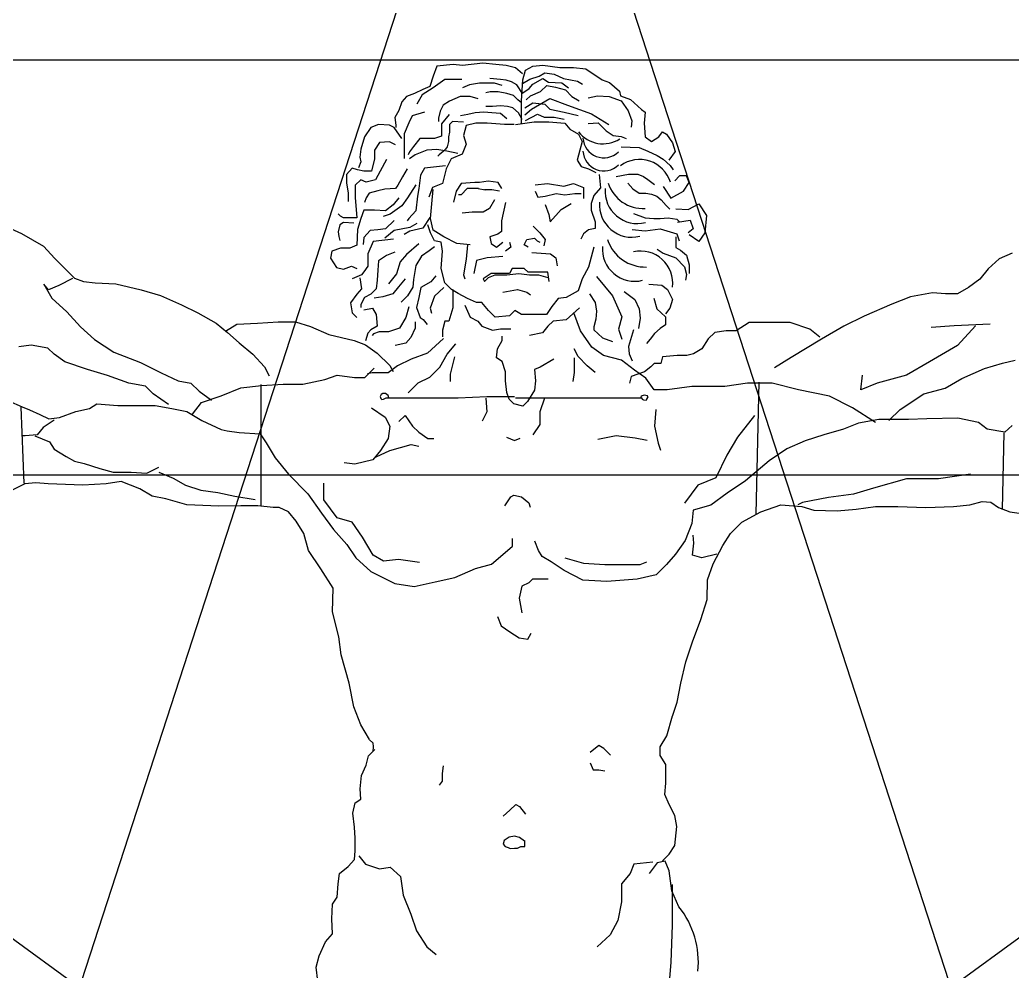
# Model space of a CAD drawing. Header units: millimetres. Extents: x -44462 to 306987, y -116160 to 12874.
# Drawn here: x -21164.7 to -21068.3, y -53518.2 to -53425.8 of the extents above; entities that cross this region are included whole.
import ezdxf
from ezdxf.enums import TextEntityAlignment as Align

# ---------------------------------------------------------------- set-up
doc = ezdxf.new("R2010")
doc.units = ezdxf.units.MM
doc.layers.add('Layer1', color=1, linetype='Continuous')
doc.layers.add('PU_DETAILS', color=7, linetype='Continuous')
doc.styles.add('CENTURY GOTHIC', font='GOTHIC.TTF')

# ---------------------------------------------------------------- blocks, each defined once
blk = doc.blocks.new('cartouche RAF')
blk.add_hatch(color=253).paths.add_polyline_path([(-10, 1298.06), (-194.611, 1298.06), (-194.611, 1323.338), (-10, 1323.338), (-10, 1338.909), (-479, 1338.909), (-479, 1093.909), (-452.669, 1093.909), (-452.669, 1144.746, -0.307981), (-452.669, 1275.918), (-452.669, 1286.665), (-444.402, 1286.665, -0.456747), (-268.18, 1286.665), (-140.783, 1286.665), (-140.783, 1093.909), (-10, 1093.909)])
at = {"color": 254}
for p, q in [((-424.813, 1116.019), (-356.291, 1326.909)), ((-356.291, 1326.909), (-287.768, 1116.019)), ((-245.419, 1246.356), (-467.162, 1246.356)), ((-287.768, 1116.019), (-467.162, 1246.356)), ((-245.419, 1246.356), (-424.813, 1116.019))]:
    blk.add_line(p, q, dxfattribs=at)
blk.add_arc((-259.913, 1286.665), 192.756, 180, 270, dxfattribs=at)
at = {"layer": 'Layer1', "color": 254}
for p, q in [((-259.913, 1286.665), (-452.669, 1286.665)), ((-363.899, 1286.093), (-364.276, 1285.112)), ((-362.311, 1286.244), (-363.899, 1286.093)), ((-361.405, 1286.169), (-362.311, 1286.244)), ((-359.44, 1286.395), (-361.405, 1286.169)), ((-358.155, 1286.244), (-359.44, 1286.395)), ((-357.172, 1286.169), (-358.155, 1286.244)), ((-356.265, 1285.942), (-357.172, 1286.169)), ((-355.585, 1285.338), (-356.265, 1285.942)), ((-355.54, 1284.762), (-355.3, 1285.722)), ((-355.3, 1285.722), (-354.579, 1286.082)), ((-354.579, 1286.082), (-353.618, 1286.202)), ((-353.618, 1286.202), (-351.935, 1285.962)), ((-351.935, 1285.962), (-350.613, 1285.962)), ((-350.613, 1285.962), (-349.411, 1285.842)), ((-349.411, 1285.842), (-347.849, 1284.762)), ((-364.276, 1285.112), (-364.579, 1284.131)), ((-363.143, 1284.81), (-364.276, 1283.98)), ((-361.48, 1284.81), (-363.143, 1284.81)), ((-357.701, 1284.81), (-358.759, 1284.885)), ((-357.172, 1284.734), (-357.701, 1284.81)), ((-356.643, 1284.583), (-357.172, 1284.734)), ((-356.114, 1284.282), (-356.643, 1284.583)), ((-355.661, 1282.721), (-355.54, 1284.762)), ((-355.592, 1284.41), (-354.863, 1284.835)), ((-354.863, 1284.835), (-353.951, 1285.139)), ((-354.559, 1284.35), (-353.587, 1284.896)), ((-353.951, 1285.139), (-353.405, 1285.442)), ((-353.587, 1284.896), (-353.04, 1284.532)), ((-353.405, 1285.442), (-352.493, 1285.321)), ((-353.04, 1284.532), (-351.764, 1284.471)), ((-352.493, 1285.321), (-351.582, 1284.896)), ((-351.582, 1284.896), (-350.245, 1284.653)), ((-350.245, 1284.653), (-349.759, 1284.35)), ((-347.849, 1284.762), (-347.128, 1284.522)), ((-347.128, 1284.522), (-346.166, 1283.681)), ((-365.259, 1283.829), (-366.09, 1283.451)), ((-364.276, 1283.98), (-365.335, 1283.3)), ((-364.579, 1284.131), (-365.259, 1283.829)), ((-360.724, 1284.282), (-361.405, 1283.98)), ((-359.742, 1284.433), (-360.724, 1284.282)), ((-359.213, 1284.433), (-359.742, 1284.433)), ((-358.306, 1284.433), (-359.213, 1284.433)), ((-358.711, 1283.588), (-359.133, 1283.518)), ((-357.938, 1283.588), (-358.711, 1283.588)), ((-357.55, 1284.206), (-358.306, 1284.433)), ((-357.095, 1283.448), (-357.938, 1283.588)), ((-355.585, 1283.451), (-356.114, 1284.282)), ((-355.653, 1283.439), (-354.924, 1283.925)), ((-354.924, 1283.925), (-354.559, 1284.35)), ((-354.802, 1283.196), (-353.83, 1283.621)), ((-353.83, 1283.621), (-353.222, 1284.228)), ((-353.222, 1284.228), (-352.372, 1284.046)), ((-352.372, 1284.046), (-351.4, 1283.803)), ((-351.764, 1284.471), (-351.096, 1283.985)), ((-351.4, 1283.803), (-350.792, 1283.136)), ((-346.166, 1283.681), (-346.046, 1283.201)), ((-367.299, 1282.621), (-367.602, 1281.79)), ((-366.846, 1283.149), (-367.299, 1282.621)), ((-366.09, 1283.451), (-366.846, 1283.149)), ((-365.335, 1283.3), (-365.864, 1282.394)), ((-362.689, 1282.696), (-363.294, 1282.319)), ((-361.631, 1283.149), (-362.689, 1282.696)), ((-360.649, 1283.149), (-361.631, 1283.149)), ((-359.893, 1282.923), (-360.649, 1283.149)), ((-356.463, 1283.237), (-357.095, 1283.448)), ((-356.041, 1282.816), (-356.463, 1283.237)), ((-355.69, 1282.535), (-356.041, 1282.816)), ((-355.661, 1280.56), (-355.661, 1282.721)), ((-355.227, 1282.832), (-354.802, 1283.196)), ((-354.698, 1281.918), (-352.912, 1282.951)), ((-352.912, 1282.951), (-351.22, 1282.294)), ((-350.792, 1283.136), (-350.063, 1282.711)), ((-349.212, 1283.014), (-348.301, 1283.196)), ((-348.301, 1283.196), (-347.146, 1283.136)), ((-347.146, 1283.136), (-345.992, 1282.711)), ((-346.046, 1283.201), (-345.085, 1282.841)), ((-345.992, 1282.711), (-345.324, 1281.74)), ((-345.085, 1282.841), (-344.003, 1281.881)), ((-367.602, 1281.79), (-367.98, 1281.111)), ((-365.108, 1281.639), (-366.317, 1281.262)), ((-363.596, 1281.715), (-363.747, 1281.035)), ((-363.294, 1282.319), (-363.596, 1281.715)), ((-359.344, 1281.623), (-360.187, 1281.553)), ((-358.571, 1281.553), (-359.344, 1281.623)), ((-358.5, 1282.184), (-359.133, 1282.184)), ((-357.727, 1282.255), (-358.5, 1282.184)), ((-357.025, 1282.184), (-357.727, 1282.255)), ((-356.533, 1282.044), (-357.025, 1282.184)), ((-355.971, 1281.553), (-356.533, 1282.044)), ((-355.356, 1281.354), (-354.698, 1281.918)), ((-355.349, 1282.043), (-354.559, 1282.529)), ((-354.559, 1282.529), (-353.405, 1282.407)), ((-353.405, 1282.407), (-352.919, 1281.922)), ((-352.919, 1281.922), (-351.521, 1281.618)), ((-351.521, 1281.618), (-350.184, 1281.315)), ((-351.22, 1282.294), (-348.869, 1281.448)), ((-345.324, 1281.74), (-344.959, 1280.769)), ((-344.003, 1281.881), (-343.643, 1281.64)), ((-343.643, 1281.64), (-343.763, 1280.56)), ((-367.98, 1281.111), (-367.904, 1280.356)), ((-366.317, 1281.262), (-366.619, 1280.582)), ((-363.747, 1281.035), (-363.747, 1280.733)), ((-362.691, 1281.393), (-363.446, 1280.487)), ((-362.387, 1280.733), (-362.689, 1280.431)), ((-361.329, 1280.658), (-362.387, 1280.733)), ((-360.89, 1281.412), (-361.593, 1281.272)), ((-360.187, 1281.553), (-360.89, 1281.412)), ((-357.727, 1281.482), (-358.571, 1281.553)), ((-357.095, 1280.991), (-357.727, 1281.482)), ((-356.261, 1280.44), (-354.459, 1280.68)), ((-355.619, 1280.921), (-355.971, 1281.553)), ((-355.288, 1280.829), (-354.134, 1281.436)), ((-354.459, 1280.68), (-353.017, 1280.68)), ((-354.134, 1281.436), (-353.465, 1281.133)), ((-353.465, 1281.133), (-352.493, 1281.133)), ((-353.017, 1280.68), (-351.454, 1280.56)), ((-352.493, 1281.133), (-351.521, 1280.951)), ((-348.869, 1281.448), (-347.177, 1280.415)), ((-344.959, 1280.769), (-345.02, 1280.162)), ((-370.323, 1280.129), (-370.927, 1279.223)), ((-369.567, 1280.431), (-370.323, 1280.129)), ((-368.509, 1280.356), (-369.567, 1280.431)), ((-368.055, 1280.129), (-368.509, 1280.356)), ((-367.299, 1279.072), (-368.055, 1280.129)), ((-367.904, 1280.356), (-367.904, 1280.129)), ((-366.619, 1280.582), (-367.073, 1279.525)), ((-363.446, 1280.487), (-363.446, 1280.261)), ((-363.446, 1280.261), (-363.446, 1279.279)), ((-362.689, 1280.431), (-362.689, 1279.676)), ((-361.069, 1280.32), (-361.309, 1279.359)), ((-360.107, 1280.56), (-361.069, 1280.32)), ((-359.026, 1280.56), (-360.107, 1280.56)), ((-357.343, 1280.44), (-359.026, 1280.56)), ((-356.382, 1280.44), (-357.343, 1280.44)), ((-351.454, 1280.56), (-350.974, 1279.96)), ((-350.974, 1279.96), (-350.132, 1279.48)), ((-349.212, 1280.526), (-348.24, 1280.586)), ((-348.24, 1280.586), (-347.45, 1279.797)), ((-347.45, 1279.797), (-346.782, 1279.373)), ((-343.763, 1280.56), (-343.643, 1279.239)), ((-342.321, 1279.239), (-341.96, 1279.72)), ((-341.96, 1279.72), (-341.599, 1279.48)), ((-370.927, 1279.223), (-371.305, 1278.015)), ((-368.51, 1278.751), (-369.492, 1278.675)), ((-367.905, 1278.449), (-368.51, 1278.751)), ((-367.073, 1279.525), (-367.073, 1278.091)), ((-365.562, 1279.053), (-366.167, 1278.298)), ((-364.807, 1279.053), (-365.562, 1279.053)), ((-364.127, 1279.053), (-364.807, 1279.053)), ((-363.446, 1279.279), (-364.127, 1279.053)), ((-362.765, 1278.77), (-362.916, 1278.242)), ((-362.689, 1279.676), (-362.765, 1279.223)), ((-362.765, 1279.223), (-362.765, 1278.77)), ((-361.309, 1279.359), (-361.069, 1278.519)), ((-350.132, 1279.48), (-349.772, 1278.759)), ((-349.772, 1278.759), (-350.012, 1277.919)), ((-346.782, 1279.373), (-345.992, 1279.251)), ((-345.992, 1279.251), (-345.506, 1279.069)), ((-343.643, 1279.239), (-343.042, 1278.759)), ((-343.042, 1278.759), (-342.321, 1279.239)), ((-341.599, 1279.48), (-340.999, 1278.639)), ((-371.305, 1278.015), (-371.381, 1277.26)), ((-369.492, 1278.675), (-369.946, 1277.92)), ((-369.946, 1277.92), (-369.946, 1277.09)), ((-367.073, 1278.091), (-367.073, 1277.109)), ((-366.545, 1277.769), (-366.696, 1277.467)), ((-366.167, 1278.298), (-366.545, 1277.769)), ((-364.882, 1277.92), (-366.016, 1277.467)), ((-363.9, 1277.996), (-364.882, 1277.92)), ((-362.917, 1277.845), (-363.9, 1277.996)), ((-363.294, 1277.789), (-363.672, 1277.487)), ((-363.067, 1278.015), (-363.294, 1277.789)), ((-362.916, 1278.242), (-363.067, 1278.015)), ((-361.859, 1277.618), (-362.917, 1277.845)), ((-361.069, 1278.519), (-361.429, 1277.559)), ((-350.012, 1277.919), (-350.252, 1276.958)), ((-345.992, 1278.253), (-344.235, 1278.183)), ((-344.235, 1278.183), (-343.392, 1277.832)), ((-343.392, 1277.832), (-342.478, 1277.411)), ((-340.758, 1277.799), (-341.359, 1276.958)), ((-340.999, 1278.639), (-340.758, 1277.799)), ((-371.305, 1276.807), (-371.532, 1276.204)), ((-371.381, 1277.26), (-371.305, 1276.807)), ((-369.946, 1277.09), (-370.248, 1275.882)), ((-368.812, 1277.014), (-369.417, 1275.882)), ((-366.016, 1277.467), (-366.545, 1277.09)), ((-363.672, 1277.487), (-363.823, 1277.336)), ((-362.511, 1277.078), (-362.992, 1276.118)), ((-361.429, 1277.559), (-362.511, 1277.078)), ((-350.252, 1276.958), (-349.892, 1276.358)), ((-342.478, 1277.411), (-341.916, 1277.06)), ((-341.916, 1277.06), (-341.213, 1276.428)), ((-372.138, 1276.184), (-372.667, 1275.58)), ((-371.609, 1276.033), (-372.138, 1276.184)), ((-371.004, 1275.882), (-371.609, 1276.033)), ((-370.248, 1275.882), (-371.004, 1275.882)), ((-369.417, 1275.882), (-369.87, 1275.051)), ((-366.772, 1276.108), (-367.225, 1275.353)), ((-365.109, 1276.184), (-365.487, 1275.504)), ((-363.068, 1276.41), (-365.109, 1276.184)), ((-362.992, 1276.118), (-363.352, 1274.677)), ((-349.892, 1276.358), (-349.171, 1276.118)), ((-349.171, 1276.118), (-348.45, 1275.758)), ((-341.213, 1276.428), (-340.932, 1276.007)), ((-372.667, 1275.58), (-372.667, 1274.749)), ((-371.306, 1275.051), (-371.835, 1274.523)), ((-370.777, 1274.825), (-371.306, 1275.051)), ((-369.87, 1275.051), (-370.777, 1274.825)), ((-367.225, 1275.353), (-367.679, 1274.523)), ((-365.487, 1275.504), (-365.638, 1274.221)), ((-358.905, 1274.918), (-359.747, 1274.797)), ((-357.944, 1274.797), (-358.905, 1274.918)), ((-348.125, 1275.561), (-347.997, 1274.281)), ((-346.484, 1275.375), (-345.289, 1275.586)), ((-345.289, 1275.586), (-344.375, 1275.586)), ((-344.375, 1275.586), (-343.813, 1275.375)), ((-343.813, 1275.375), (-343.392, 1275.094)), ((-343.392, 1275.094), (-342.759, 1274.603)), ((-340.314, 1275.438), (-340.784, 1274.968)), ((-339.656, 1275.438), (-340.314, 1275.438)), ((-339.374, 1274.78), (-339.656, 1275.438)), ((-372.667, 1274.749), (-372.516, 1273.768)), ((-371.835, 1274.523), (-371.835, 1273.315)), ((-369.644, 1273.995), (-370.475, 1273.768)), ((-368.963, 1274.146), (-369.644, 1273.995)), ((-367.905, 1274.221), (-368.963, 1274.146)), ((-367.679, 1274.523), (-367.905, 1274.221)), ((-365.938, 1274.576), (-366.769, 1273.293)), ((-365.638, 1274.221), (-365.789, 1273.466)), ((-364.314, 1274.317), (-364.674, 1273.357)), ((-364.393, 1272.714), (-364.265, 1274.121)), ((-363.352, 1274.677), (-364.314, 1274.317)), ((-362.03, 1273.957), (-362.271, 1272.877)), ((-361.549, 1274.677), (-362.03, 1273.957)), ((-360.227, 1274.797), (-361.549, 1274.677)), ((-360.949, 1274.197), (-361.549, 1273.597)), ((-360.588, 1274.197), (-360.949, 1274.197)), ((-359.867, 1274.197), (-360.588, 1274.197)), ((-359.747, 1274.797), (-360.227, 1274.797)), ((-359.872, 1274.198), (-359.222, 1274.087)), ((-358.545, 1274.077), (-359.266, 1274.077)), ((-357.824, 1273.957), (-358.545, 1274.077)), ((-357.583, 1274.197), (-357.944, 1274.797)), ((-354.339, 1274.557), (-353.137, 1274.677)), ((-354.339, 1273.957), (-354.098, 1273.357)), ((-353.137, 1274.677), (-351.574, 1274.437)), ((-351.574, 1274.437), (-350.613, 1274.677)), ((-350.613, 1274.677), (-349.652, 1274.317)), ((-349.652, 1274.317), (-349.652, 1273.237)), ((-347.997, 1274.281), (-348.637, 1273.514)), ((-345.351, 1274.722), (-344.859, 1274.161)), ((-344.859, 1274.161), (-344.226, 1273.74)), ((-341.912, 1274.405), (-341.16, 1273.278)), ((-341.16, 1273.278), (-339.938, 1273.935)), ((-339.938, 1273.935), (-339.374, 1274.78)), ((-372.516, 1273.768), (-372.516, 1272.938)), ((-371.835, 1273.315), (-371.76, 1272.56)), ((-370.777, 1273.315), (-370.928, 1272.862)), ((-370.475, 1273.768), (-370.777, 1273.315)), ((-367.603, 1273.315), (-368.132, 1272.636)), ((-366.769, 1273.293), (-367.298, 1272.538)), ((-365.789, 1273.466), (-365.94, 1272.032)), ((-361.549, 1273.597), (-361.79, 1273.597)), ((-358.305, 1273.117), (-358.785, 1272.276)), ((-354.098, 1273.357), (-353.377, 1273.477)), ((-353.377, 1273.477), (-352.296, 1273.717)), ((-352.296, 1273.717), (-351.454, 1273.597)), ((-351.454, 1273.597), (-350.493, 1273.717)), ((-350.493, 1273.717), (-349.892, 1273.717)), ((-348.637, 1273.514), (-348.893, 1272.746)), ((-344.226, 1273.74), (-343.594, 1273.74)), ((-343.594, 1273.74), (-343.032, 1273.669)), ((-343.032, 1273.669), (-342.54, 1273.459)), ((-342.54, 1273.459), (-342.118, 1273.108)), ((-342.118, 1273.108), (-341.626, 1272.546)), ((-371.76, 1272.56), (-371.684, 1271.352)), ((-371.004, 1272.107), (-371.306, 1271.277)), ((-369.946, 1272.107), (-371.004, 1272.107)), ((-368.888, 1272.032), (-369.946, 1272.107)), ((-368.132, 1272.636), (-368.888, 1272.032)), ((-367.298, 1272.538), (-368.432, 1271.707)), ((-365.94, 1272.032), (-366.621, 1271.277)), ((-364.521, 1271.306), (-364.393, 1272.714)), ((-358.785, 1272.276), (-359.386, 1271.916)), ((-357.221, 1272.842), (-357.605, 1271.05)), ((-353.377, 1272.637), (-353.017, 1271.676)), ((-352.896, 1270.956), (-351.815, 1272.156)), ((-351.815, 1272.156), (-350.853, 1272.757)), ((-348.893, 1272.746), (-348.893, 1272.106)), ((-348.893, 1272.106), (-348.509, 1270.955)), ((-341.626, 1272.546), (-341.275, 1272.195)), ((-340.69, 1272.245), (-339.468, 1272.151)), ((-339.468, 1272.151), (-338.434, 1272.714)), ((-338.434, 1272.714), (-337.682, 1271.587)), ((-373.271, 1271.503), (-373.498, 1271.73)), ((-372.969, 1271.352), (-373.271, 1271.503)), ((-371.986, 1271.352), (-372.969, 1271.352)), ((-371.684, 1271.352), (-371.986, 1271.352)), ((-371.306, 1271.277), (-371.609, 1270.22)), ((-368.432, 1271.707), (-369.112, 1271.481)), ((-368.054, 1271.103), (-368.885, 1270.273)), ((-366.621, 1271.277), (-366.772, 1271.05)), ((-364.578, 1271.405), (-365.258, 1270.348)), ((-364.265, 1270.155), (-364.521, 1271.306)), ((-360.468, 1271.916), (-361.429, 1271.796)), ((-359.386, 1271.916), (-360.468, 1271.916)), ((-357.605, 1271.05), (-357.605, 1270.027)), ((-353.017, 1271.676), (-352.896, 1270.956)), ((-344.788, 1271.774), (-343.664, 1271.353)), ((-343.664, 1271.353), (-342.821, 1271.283)), ((-342.821, 1271.283), (-342.188, 1271.283)), ((-342.188, 1271.283), (-341.415, 1271.353)), ((-341.415, 1271.353), (-340.572, 1271.212)), ((-340.572, 1271.212), (-340.291, 1270.932)), ((-340.502, 1270.93), (-339.28, 1271.118)), ((-339.28, 1271.118), (-338.998, 1270.273)), ((-337.682, 1271.587), (-337.87, 1269.897)), ((-406.501, 1270.85), (-404.266, 1269.845)), ((-373.347, 1270.673), (-373.498, 1269.993)), ((-372.969, 1270.899), (-373.347, 1270.673)), ((-371.986, 1270.824), (-372.969, 1270.899)), ((-371.609, 1270.22), (-371.684, 1268.71)), ((-370.397, 1270.122), (-371.001, 1269.442)), ((-369.641, 1270.197), (-370.397, 1270.122)), ((-368.885, 1270.273), (-369.641, 1270.197)), ((-368.054, 1270.122), (-368.961, 1269.367)), ((-366.542, 1270.424), (-368.054, 1270.122)), ((-366.542, 1270.046), (-367.072, 1269.744)), ((-365.862, 1270.801), (-366.542, 1270.424)), ((-365.258, 1270.348), (-366.542, 1270.046)), ((-364.521, 1269.899), (-364.777, 1270.667)), ((-363.24, 1269.515), (-364.265, 1270.155)), ((-354.531, 1270.539), (-353.891, 1269.899)), ((-349.15, 1270.187), (-349.662, 1269.803)), ((-348.509, 1270.315), (-349.15, 1270.187)), ((-348.509, 1270.955), (-348.509, 1270.315)), ((-344.929, 1270.23), (-343.664, 1270.089)), ((-343.664, 1270.089), (-342.188, 1270.3)), ((-342.188, 1270.3), (-340.572, 1269.808)), ((-338.998, 1270.273), (-339.468, 1269.897)), ((-404.266, 1269.845), (-402.142, 1268.617)), ((-373.498, 1269.993), (-373.422, 1269.54)), ((-373.422, 1269.54), (-373.347, 1269.163)), ((-371.001, 1269.442), (-371.077, 1268.763)), ((-368.13, 1269.291), (-370.095, 1269.065)), ((-364.137, 1269.131), (-364.521, 1269.899)), ((-363.497, 1269.003), (-364.137, 1269.131)), ((-361.96, 1268.875), (-363.24, 1269.515)), ((-357.989, 1269.771), (-358.758, 1269.515)), ((-358.758, 1269.515), (-358.63, 1268.875)), ((-357.605, 1270.027), (-357.989, 1269.771)), ((-355.428, 1268.747), (-355.171, 1269.259)), ((-355.171, 1269.259), (-354.403, 1269.387)), ((-354.403, 1269.387), (-354.147, 1269.131)), ((-354.147, 1269.131), (-353.891, 1269.003)), ((-353.891, 1269.899), (-353.378, 1269.259)), ((-353.378, 1269.259), (-353.506, 1268.62)), ((-349.662, 1269.803), (-349.918, 1269.292)), ((-340.69, 1269.521), (-340.69, 1268.488)), ((-340.572, 1269.808), (-340.361, 1269.106)), ((-338.434, 1269.052), (-339.374, 1269.709)), ((-337.87, 1269.897), (-338.434, 1269.052)), ((-402.142, 1268.617), (-401.025, 1267.389)), ((-373.271, 1268.408), (-374.103, 1268.106)), ((-372.364, 1268.408), (-373.271, 1268.408)), ((-371.684, 1268.71), (-372.364, 1268.408)), ((-370.095, 1269.065), (-370.624, 1267.857)), ((-365.664, 1268.836), (-366.848, 1267.793)), ((-364.653, 1268.159), (-365.409, 1267.63)), ((-364.124, 1268.536), (-364.653, 1268.159)), ((-363.369, 1268.108), (-363.497, 1269.003)), ((-360.679, 1268.747), (-361.96, 1268.875)), ((-360.935, 1268.747), (-361.063, 1267.34)), ((-358.63, 1268.875), (-358.117, 1268.492)), ((-358.117, 1268.492), (-357.477, 1269.003)), ((-356.708, 1268.492), (-357.221, 1268.108)), ((-356.836, 1269.003), (-356.708, 1268.492)), ((-355.043, 1268.492), (-355.428, 1268.747)), ((-348.639, 1268.492), (-349.152, 1266.572)), ((-342.476, 1268.3), (-341.912, 1267.925)), ((-340.69, 1268.488), (-340.22, 1268.207)), ((-340.22, 1268.207), (-339.656, 1267.737)), ((-401.025, 1267.389), (-399.907, 1266.273)), ((-374.103, 1268.106), (-374.254, 1267.426)), ((-374.254, 1267.426), (-373.649, 1266.521)), ((-370.624, 1267.857), (-370.624, 1266.649)), ((-369.566, 1267.177), (-369.641, 1266.271)), ((-368.81, 1267.706), (-369.566, 1267.177)), ((-367.978, 1268.008), (-368.81, 1267.706)), ((-366.848, 1267.793), (-367.475, 1267.097)), ((-365.409, 1267.63), (-365.938, 1266.724)), ((-363.497, 1266.444), (-363.369, 1268.108)), ((-361.063, 1267.34), (-361.319, 1265.805)), ((-360.038, 1267.212), (-360.295, 1265.933)), ((-359.014, 1267.468), (-360.038, 1267.212)), ((-357.477, 1267.596), (-359.014, 1267.468)), ((-354.659, 1267.98), (-352.866, 1267.852)), ((-352.866, 1267.852), (-352.354, 1267.468)), ((-352.354, 1267.468), (-352.225, 1266.7)), ((-341.912, 1267.925), (-340.69, 1267.455)), ((-340.69, 1267.455), (-339.844, 1266.61)), ((-339.656, 1267.737), (-339.374, 1266.798)), ((-309.263, 1267.374), (-310.341, 1266.387)), ((-308.005, 1267.912), (-309.263, 1267.374)), ((-399.907, 1266.273), (-399.125, 1265.491)), ((-373.649, 1266.521), (-372.969, 1266.37)), ((-372.969, 1266.37), (-372.213, 1266.671)), ((-372.213, 1266.671), (-371.684, 1266.445)), ((-370.624, 1266.649), (-371.001, 1266.12)), ((-369.641, 1266.271), (-369.717, 1265.29)), ((-367.475, 1267.097), (-367.823, 1265.915)), ((-365.938, 1266.724), (-366.165, 1265.365)), ((-363.112, 1265.037), (-363.497, 1266.444)), ((-356.58, 1266.444), (-356.836, 1265.933)), ((-355.428, 1266.444), (-356.58, 1266.444)), ((-355.043, 1266.061), (-355.428, 1266.444)), ((-349.152, 1266.572), (-349.792, 1265.421)), ((-339.844, 1266.61), (-339.656, 1265.859)), ((-339.374, 1266.798), (-339.374, 1265.953)), ((-310.341, 1266.387), (-311.149, 1265.399)), ((-399.311, 1265.463), (-400.652, 1264.794)), ((-399.125, 1265.491), (-398.231, 1265.156)), ((-371.228, 1265.818), (-372.135, 1265.441)), ((-371.379, 1265.516), (-371.228, 1264.46)), ((-371.001, 1266.12), (-371.228, 1265.818)), ((-369.717, 1265.29), (-369.792, 1264.46)), ((-367.823, 1265.915), (-368.589, 1264.941)), ((-366.987, 1265.428), (-367.614, 1264.662)), ((-366.165, 1265.365), (-366.24, 1264.611)), ((-363.993, 1265.706), (-364.48, 1265.149)), ((-361.319, 1265.805), (-361.191, 1265.421)), ((-358.63, 1265.933), (-359.398, 1265.421)), ((-359.398, 1265.421), (-359.27, 1265.165)), ((-359.27, 1265.165), (-358.886, 1265.549)), ((-358.886, 1265.549), (-358.245, 1265.805)), ((-357.989, 1265.933), (-358.63, 1265.933)), ((-358.245, 1265.805), (-357.093, 1265.805)), ((-356.836, 1265.933), (-357.989, 1265.933)), ((-357.093, 1265.805), (-355.94, 1265.933)), ((-355.94, 1265.933), (-354.915, 1265.805)), ((-354.147, 1266.061), (-355.043, 1266.061)), ((-354.915, 1265.805), (-354.019, 1265.805)), ((-353.122, 1266.061), (-354.147, 1266.061)), ((-354.019, 1265.805), (-353.122, 1265.549)), ((-352.994, 1265.165), (-353.122, 1266.061)), ((-349.792, 1265.421), (-350.176, 1264.269)), ((-348.372, 1265.667), (-346.826, 1263.771)), ((-339.656, 1265.859), (-339.75, 1265.295)), ((-311.149, 1265.399), (-312.227, 1264.592)), ((-402.105, 1264.905), (-401.323, 1263.565)), ((-401.658, 1264.347), (-402.105, 1264.905)), ((-400.652, 1264.794), (-401.658, 1264.347)), ((-398.231, 1265.156), (-397.113, 1265.045)), ((-397.113, 1265.045), (-395.102, 1264.933)), ((-395.102, 1264.933), (-392.643, 1264.375)), ((-392.643, 1264.375), (-390.743, 1263.817)), ((-371.228, 1264.46), (-371.682, 1263.931)), ((-369.792, 1264.46), (-370.321, 1263.931)), ((-367.614, 1264.662), (-368.171, 1263.967)), ((-366.24, 1264.611), (-366.769, 1263.78)), ((-365.455, 1264.593), (-365.664, 1263.619)), ((-364.48, 1265.149), (-365.455, 1264.593)), ((-363.227, 1264.593), (-364.132, 1263.758)), ((-362.472, 1264.397), (-363.112, 1265.037)), ((-361.832, 1264.014), (-362.472, 1264.397)), ((-362.344, 1264.397), (-362.344, 1262.606)), ((-357.477, 1264.141), (-356.068, 1264.397)), ((-356.068, 1264.397), (-355.171, 1264.141)), ((-350.176, 1264.269), (-351.329, 1263.63)), ((-343.313, 1264.895), (-342.048, 1264.824)), ((-342.048, 1264.824), (-341.486, 1264.403)), ((-341.486, 1264.403), (-340.994, 1263.42)), ((-312.227, 1264.592), (-313.305, 1263.964)), ((-401.323, 1263.565), (-399.87, 1262.226)), ((-390.743, 1263.817), (-388.704, 1262.91)), ((-371.682, 1263.931), (-372.286, 1263.101)), ((-370.926, 1263.629), (-371.304, 1262.95)), ((-370.321, 1263.931), (-370.926, 1263.629)), ((-369.146, 1263.689), (-369.982, 1263.55)), ((-368.171, 1263.967), (-369.146, 1263.689)), ((-366.769, 1263.78), (-367.374, 1263.176)), ((-365.664, 1263.619), (-365.873, 1262.645)), ((-364.132, 1263.758), (-364.55, 1262.576)), ((-360.935, 1263.502), (-361.832, 1264.014)), ((-360.038, 1263.118), (-360.935, 1263.502)), ((-355.171, 1264.141), (-354.787, 1263.886)), ((-352.097, 1263.502), (-352.738, 1262.734)), ((-351.329, 1263.63), (-352.097, 1263.502)), ((-349.075, 1263.982), (-348.513, 1263.14)), ((-346.826, 1263.771), (-345.913, 1261.736)), ((-345.702, 1264.193), (-344.648, 1263.42)), ((-344.648, 1263.42), (-344.226, 1262.508)), ((-342.821, 1263.561), (-342.54, 1262.508)), ((-340.994, 1263.42), (-341.275, 1262.578)), ((-317.887, 1263.694), (-319.684, 1262.976)), ((-315.731, 1264.053), (-317.887, 1263.694)), ((-314.473, 1263.964), (-315.731, 1264.053)), ((-313.305, 1263.964), (-314.473, 1263.964)), ((-388.704, 1262.91), (-387.14, 1262.128)), ((-372.286, 1263.101), (-372.135, 1262.119)), ((-371.304, 1262.95), (-371.304, 1262.648)), ((-371.001, 1262.421), (-370.17, 1262.572)), ((-370.17, 1262.572), (-369.792, 1261.968)), ((-366.639, 1262.715), (-366.918, 1261.671)), ((-365.873, 1262.645), (-365.525, 1261.671)), ((-364.55, 1262.576), (-364.411, 1262.089)), ((-362.344, 1262.606), (-362.728, 1261.327)), ((-361.191, 1262.862), (-360.679, 1261.711)), ((-359.526, 1263.118), (-360.038, 1263.118)), ((-358.886, 1262.35), (-359.526, 1263.118)), ((-358.245, 1261.711), (-358.886, 1262.35)), ((-356.324, 1262.35), (-356.836, 1261.839)), ((-355.684, 1261.966), (-356.324, 1262.35)), ((-352.738, 1262.734), (-353.25, 1261.966)), ((-350.048, 1262.606), (-351.329, 1261.455)), ((-348.513, 1263.14), (-348.372, 1262.297)), ((-344.226, 1262.508), (-344.156, 1261.595)), ((-342.54, 1262.508), (-341.696, 1261.736)), ((-341.275, 1262.578), (-341.696, 1262.016)), ((-319.684, 1262.976), (-322.379, 1261.81)), ((-399.87, 1262.226), (-398.529, 1260.774)), ((-387.14, 1262.128), (-385.352, 1261.123)), ((-372.135, 1262.119), (-371.682, 1261.666)), ((-369.792, 1261.968), (-369.717, 1260.836)), ((-366.918, 1261.671), (-367.544, 1260.628)), ((-365.525, 1261.671), (-365.246, 1261.463)), ((-365.246, 1261.463), (-364.828, 1260.976)), ((-360.679, 1261.711), (-359.91, 1261.327)), ((-356.836, 1261.839), (-358.245, 1261.711)), ((-354.275, 1261.966), (-355.684, 1261.966)), ((-353.25, 1261.966), (-354.275, 1261.966)), ((-351.329, 1261.455), (-352.61, 1261.327)), ((-349.952, 1260.381), (-350.589, 1262.132)), ((-348.443, 1261.525), (-348.654, 1260.753)), ((-348.372, 1262.297), (-348.443, 1261.525)), ((-345.913, 1261.736), (-346.264, 1260.542)), ((-344.156, 1261.595), (-344.297, 1260.612)), ((-341.696, 1261.736), (-341.696, 1260.963)), ((-322.379, 1261.81), (-324.356, 1260.823)), ((-398.529, 1260.774), (-397.187, 1259.546)), ((-385.352, 1261.123), (-384.234, 1260.23)), ((-384.458, 1260.342), (-383.34, 1261.012)), ((-383.34, 1261.012), (-381.328, 1261.123)), ((-381.328, 1261.123), (-379.317, 1261.235)), ((-379.317, 1261.235), (-377.64, 1261.235)), ((-377.64, 1261.235), (-376.187, 1260.788)), ((-376.187, 1260.788), (-374.399, 1260.007)), ((-370.321, 1260.458), (-370.624, 1260.156)), ((-369.717, 1260.836), (-370.321, 1260.458)), ((-367.544, 1260.628), (-368.589, 1260.28)), ((-366.012, 1260.628), (-366.43, 1259.724)), ((-366.012, 1261.254), (-366.012, 1260.628)), ((-363.112, 1261.327), (-363.369, 1260.431)), ((-363.369, 1260.431), (-363.369, 1259.791)), ((-362.728, 1261.327), (-363.112, 1261.327)), ((-359.91, 1261.327), (-359.526, 1260.815)), ((-359.526, 1260.815), (-358.501, 1260.431)), ((-358.501, 1260.431), (-357.733, 1260.559)), ((-357.733, 1260.559), (-356.708, 1260.559)), ((-353.122, 1260.815), (-353.634, 1260.175)), ((-352.61, 1261.327), (-353.122, 1260.815)), ((-348.654, 1260.753), (-348.654, 1260.472)), ((-348.654, 1260.472), (-347.81, 1259.7)), ((-346.264, 1260.542), (-345.913, 1259.559)), ((-344.788, 1260.472), (-345.28, 1258.857)), ((-342.188, 1260.612), (-342.751, 1260.121)), ((-341.696, 1260.963), (-342.188, 1260.612)), ((-333.542, 1261.177), (-334.816, 1260.381)), ((-331.63, 1261.177), (-333.542, 1261.177)), ((-329.559, 1261.177), (-331.63, 1261.177)), ((-327.647, 1260.54), (-329.559, 1261.177)), ((-326.691, 1259.745), (-327.647, 1260.54)), ((-324.356, 1260.823), (-326.512, 1259.566)), ((-313.627, 1260.859), (-315.857, 1260.699)), ((-310.122, 1261.018), (-313.627, 1260.859)), ((-311.556, 1260.859), (-313.308, 1258.949)), ((-397.187, 1259.546), (-395.288, 1258.318)), ((-384.234, 1260.23), (-383.116, 1259.225)), ((-374.399, 1260.007), (-371.94, 1259.449)), ((-371.94, 1259.449), (-370.823, 1259.002)), ((-370.624, 1260.156), (-370.85, 1259.401)), ((-370.051, 1260.071), (-370.19, 1259.932)), ((-369.494, 1260.28), (-370.051, 1260.071)), ((-368.589, 1260.28), (-369.494, 1260.28)), ((-366.43, 1259.724), (-366.918, 1259.167)), ((-363.254, 1259.644), (-364.819, 1258.192)), ((-357.554, 1259.421), (-357.554, 1259.867)), ((-353.634, 1260.175), (-354.915, 1259.919)), ((-348.837, 1258.79), (-349.952, 1260.381)), ((-347.81, 1259.7), (-346.826, 1259.349)), ((-343.172, 1259.559), (-343.524, 1259.138)), ((-342.751, 1260.121), (-343.172, 1259.559)), ((-337.525, 1259.585), (-338.162, 1258.631)), ((-336.887, 1260.222), (-337.525, 1259.585)), ((-335.772, 1260.381), (-336.887, 1260.222)), ((-334.816, 1260.381), (-335.772, 1260.381)), ((-326.512, 1259.566), (-329.476, 1257.771)), ((-403.33, 1258.983), (-404.515, 1258.835)), ((-401.7, 1258.687), (-403.33, 1258.983)), ((-401.108, 1258.095), (-401.7, 1258.687)), ((-383.116, 1259.225), (-381.775, 1258.109)), ((-370.823, 1259.002), (-369.705, 1258.221)), ((-366.918, 1259.167), (-367.962, 1258.958)), ((-362.903, 1258.12), (-362.061, 1259.101)), ((-358.113, 1257.746), (-358.001, 1258.639)), ((-358.001, 1258.639), (-357.554, 1259.421)), ((-350.176, 1257.872), (-350.56, 1258.64)), ((-347.721, 1257.994), (-348.837, 1258.79)), ((-345.28, 1258.857), (-345.21, 1258.155)), ((-338.162, 1258.631), (-338.959, 1258.153)), ((-313.308, 1258.949), (-316.017, 1257.357)), ((-400.07, 1257.355), (-401.108, 1258.095)), ((-395.288, 1258.318), (-392.717, 1257.314)), ((-381.775, 1258.109), (-380.658, 1256.881)), ((-369.705, 1258.221), (-368.476, 1256.993)), ((-366.383, 1257.634), (-367.724, 1256.964)), ((-364.819, 1258.192), (-366.383, 1257.634)), ((-363.604, 1256.859), (-362.903, 1258.12)), ((-362.201, 1257.839), (-362.622, 1256.158)), ((-357.554, 1257.411), (-358.113, 1257.746)), ((-352.525, 1257.634), (-353.866, 1256.853)), ((-350.56, 1257.744), (-350.56, 1256.337)), ((-349.28, 1256.977), (-350.176, 1257.872)), ((-345.969, 1257.516), (-347.721, 1257.994)), ((-344.694, 1256.562), (-345.969, 1257.516)), ((-345.21, 1258.155), (-344.929, 1257.453)), ((-341.986, 1257.835), (-342.145, 1257.198)), ((-340.552, 1257.994), (-341.986, 1257.835)), ((-339.596, 1257.994), (-340.552, 1257.994)), ((-338.959, 1258.153), (-339.596, 1257.994)), ((-329.476, 1257.771), (-331.093, 1256.784)), ((-308.919, 1257.245), (-307.691, 1257.518)), ((-397.848, 1256.615), (-400.07, 1257.355)), ((-395.922, 1256.023), (-397.848, 1256.615)), ((-392.717, 1257.314), (-390.705, 1256.309)), ((-380.658, 1256.881), (-380.211, 1255.988)), ((-370.892, 1255.857), (-369.997, 1256.75)), ((-367.724, 1256.964), (-368.619, 1256.295)), ((-368.476, 1256.993), (-368.141, 1256.434)), ((-364.586, 1255.878), (-363.604, 1256.859)), ((-357.219, 1256.406), (-357.554, 1257.411)), ((-353.866, 1256.853), (-354.425, 1256.63)), ((-354.425, 1256.63), (-354.313, 1255.513)), ((-348.511, 1256.337), (-349.28, 1256.977)), ((-343.579, 1255.766), (-344.694, 1256.562)), ((-343.101, 1256.88), (-343.738, 1256.402)), ((-342.782, 1257.198), (-343.101, 1256.88)), ((-342.145, 1257.198), (-342.782, 1257.198)), ((-316.017, 1257.357), (-318.247, 1256.084)), ((-312.878, 1255.746), (-310.694, 1256.7)), ((-310.694, 1256.7), (-308.919, 1257.245)), ((-393.848, 1255.283), (-395.922, 1256.023)), ((-390.705, 1256.309), (-389.029, 1255.527)), ((-376.927, 1255.187), (-374.803, 1255.633)), ((-374.803, 1255.633), (-373.574, 1256.08)), ((-373.574, 1256.08), (-371.897, 1255.857)), ((-371.897, 1255.857), (-370.892, 1255.857)), ((-370.183, 1256.295), (-370.63, 1256.183)), ((-368.619, 1256.295), (-370.183, 1256.295)), ((-365.708, 1255.317), (-364.586, 1255.878)), ((-362.622, 1256.158), (-362.622, 1255.457)), ((-357.219, 1255.513), (-357.219, 1256.406)), ((-350.56, 1256.337), (-350.689, 1255.441)), ((-345.013, 1255.925), (-345.172, 1255.288)), ((-343.738, 1256.402), (-345.013, 1255.925)), ((-342.782, 1254.652), (-343.579, 1255.766)), ((-322.708, 1254.652), (-322.549, 1256.084)), ((-318.247, 1256.084), (-321.115, 1255.288)), ((-314.516, 1254.791), (-312.878, 1255.746)), ((-392.218, 1254.987), (-393.848, 1255.283)), ((-391.477, 1254.247), (-392.218, 1254.987)), ((-389.029, 1255.527), (-387.8, 1255.304)), ((-387.8, 1255.304), (-387.017, 1254.523)), ((-384.862, 1254.071), (-382.962, 1254.852)), ((-382.962, 1254.852), (-380.95, 1255.075)), ((-381.007, 1255.15), (-381.007, 1243.378)), ((-380.95, 1255.075), (-378.827, 1255.187)), ((-378.827, 1255.187), (-376.927, 1255.187)), ((-366.69, 1254.336), (-365.708, 1255.317)), ((-357.107, 1254.397), (-357.219, 1255.513)), ((-354.425, 1254.62), (-355.096, 1253.504)), ((-354.313, 1255.513), (-354.425, 1254.62)), ((-341.508, 1254.652), (-342.782, 1254.652)), ((-339.118, 1254.97), (-341.508, 1254.652)), ((-335.932, 1254.97), (-339.118, 1254.97)), ((-333.701, 1255.288), (-335.932, 1254.97)), ((-331.311, 1255.288), (-333.701, 1255.288)), ((-332.625, 1255.389), (-332.912, 1242.592)), ((-328.762, 1254.652), (-331.311, 1255.288)), ((-325.735, 1254.015), (-328.762, 1254.652)), ((-321.115, 1255.288), (-322.708, 1254.652)), ((-316.564, 1254.246), (-314.516, 1254.791)), ((-389.996, 1253.211), (-391.477, 1254.247)), ((-387.017, 1254.523), (-385.788, 1253.629)), ((-386.762, 1253.401), (-384.862, 1254.071)), ((-369.329, 1254.203), (-369.402, 1254.009)), ((-369.402, 1254.009), (-369.354, 1253.815)), ((-369.354, 1253.815), (-369.257, 1253.718)), ((-369.16, 1254.276), (-369.329, 1254.203)), ((-369.257, 1253.718), (-369.087, 1253.743)), ((-368.893, 1254.276), (-369.16, 1254.276)), ((-369.087, 1253.743), (-368.965, 1253.791)), ((-368.965, 1253.791), (-368.796, 1253.864)), ((-368.65, 1254.106), (-368.893, 1254.276)), ((-365.527, 1253.847), (-368.88, 1253.847)), ((-368.577, 1253.864), (-368.65, 1254.106)), ((-361.839, 1253.847), (-365.527, 1253.847)), ((-359.045, 1253.959), (-361.839, 1253.847)), ((-359.157, 1253.847), (-359.045, 1252.508)), ((-356.363, 1253.959), (-359.045, 1253.959)), ((-356.884, 1253.727), (-357.107, 1254.397)), ((-356.437, 1253.28), (-356.884, 1253.727)), ((-343.957, 1253.847), (-356.251, 1253.847)), ((-353.457, 1253.847), (-353.904, 1252.508)), ((-344.046, 1253.89), (-344.018, 1254.059)), ((-344.018, 1254.059), (-343.707, 1254.144)), ((-343.905, 1253.692), (-343.99, 1253.861)), ((-343.792, 1253.635), (-343.905, 1253.692)), ((-343.707, 1254.144), (-343.509, 1254.087)), ((-343.509, 1253.805), (-343.565, 1253.607)), ((-343.509, 1254.087), (-343.395, 1253.974)), ((-343.395, 1253.974), (-343.509, 1253.805)), ((-323.505, 1252.901), (-325.735, 1254.015)), ((-318.884, 1252.746), (-316.564, 1254.246)), ((-405.525, 1253.562), (-404.216, 1252.98)), ((-404.34, 1252.972), (-404.049, 1245.56)), ((-404.216, 1252.98), (-403.488, 1252.69)), ((-403.488, 1252.69), (-402.47, 1252.254)), ((-398.978, 1252.544), (-397.669, 1252.835)), ((-397.669, 1252.835), (-396.941, 1253.271)), ((-396.941, 1253.271), (-394.904, 1253.126)), ((-394.904, 1253.126), (-393.304, 1253.126)), ((-393.304, 1253.126), (-391.267, 1253.126)), ((-391.267, 1253.126), (-389.667, 1252.835)), ((-389.667, 1252.835), (-388.212, 1252.544)), ((-387.656, 1252.284), (-386.762, 1253.401)), ((-370.257, 1252.883), (-368.923, 1251.995)), ((-355.543, 1253.057), (-356.437, 1253.28)), ((-355.096, 1253.504), (-355.543, 1253.057)), ((-343.565, 1253.607), (-343.792, 1253.635)), ((-342.632, 1252.744), (-342.749, 1251.108)), ((-321.274, 1251.469), (-323.505, 1252.901)), ((-319.976, 1251.655), (-318.884, 1252.746)), ((-402.47, 1252.254), (-401.597, 1251.818)), ((-401.597, 1251.818), (-400.578, 1251.963)), ((-400.578, 1251.963), (-398.978, 1252.544)), ((-388.212, 1252.544), (-386.757, 1251.672)), ((-368.923, 1251.995), (-368.479, 1251.107)), ((-367.59, 1251.551), (-366.997, 1252.143)), ((-366.997, 1252.143), (-366.256, 1251.107)), ((-359.045, 1252.508), (-359.492, 1251.614)), ((-353.904, 1252.508), (-353.904, 1251.279)), ((-333.042, 1252.16), (-334.68, 1250.057)), ((-320.937, 1251.757), (-322.941, 1251.399)), ((-318.074, 1251.757), (-320.937, 1251.757)), ((-316.284, 1251.828), (-318.074, 1251.757)), ((-313.278, 1251.9), (-316.284, 1251.828)), ((-311.274, 1251.471), (-313.278, 1251.9)), ((-402.146, 1250.981), (-402.731, 1250.28)), ((-401.093, 1251.682), (-402.146, 1250.981)), ((-386.757, 1251.672), (-384.866, 1250.8)), ((-384.866, 1250.8), (-384.284, 1250.655)), ((-368.479, 1251.107), (-368.627, 1249.923)), ((-366.256, 1251.107), (-365.664, 1250.515)), ((-353.904, 1251.279), (-354.575, 1250.275)), ((-342.749, 1251.108), (-342.398, 1249.473)), ((-324.372, 1250.827), (-326.304, 1250.255)), ((-322.941, 1251.399), (-324.372, 1250.827)), ((-310.416, 1250.827), (-311.274, 1251.471)), ((-308.698, 1250.541), (-310.416, 1250.827)), ((-307.982, 1251.185), (-308.698, 1250.541)), ((-403.9, 1250.163), (-404.134, 1250.163)), ((-402.731, 1250.28), (-403.9, 1250.163)), ((-402.965, 1250.163), (-401.561, 1249.579)), ((-384.284, 1250.655), (-383.12, 1250.51)), ((-383.12, 1250.51), (-381.083, 1250.364)), ((-381.083, 1250.364), (-380.501, 1249.492)), ((-368.627, 1249.923), (-369.368, 1248.739)), ((-365.664, 1250.515), (-364.775, 1249.923)), ((-364.775, 1249.923), (-364.182, 1249.923)), ((-357.145, 1250.051), (-356.363, 1249.717)), ((-356.363, 1249.717), (-355.804, 1249.94)), ((-346.491, 1250.174), (-348.246, 1249.823)), ((-344.62, 1249.94), (-346.491, 1250.174)), ((-343.451, 1249.706), (-344.62, 1249.94)), ((-334.68, 1250.057), (-335.732, 1248.304)), ((-326.304, 1250.255), (-328.094, 1249.683)), ((-308.789, 1250.464), (-308.97, 1243.037)), ((-401.561, 1249.579), (-401.093, 1248.878)), ((-401.093, 1248.878), (-399.924, 1248.177)), ((-380.501, 1249.492), (-379.628, 1248.039)), ((-368.479, 1248.739), (-366.405, 1249.331)), ((-366.405, 1249.331), (-365.664, 1249.183)), ((-342.398, 1249.473), (-342.164, 1248.772)), ((-329.883, 1248.897), (-331.601, 1247.753)), ((-328.094, 1249.683), (-329.883, 1248.897)), ((-399.924, 1248.177), (-399.105, 1247.71)), ((-379.628, 1248.039), (-378.319, 1246.44)), ((-369.368, 1248.739), (-370.108, 1247.851)), ((-369.812, 1248.147), (-368.479, 1248.739)), ((-335.732, 1248.304), (-336.785, 1246.085)), ((-399.105, 1247.71), (-398.169, 1247.476)), ((-398.169, 1247.476), (-396.649, 1247.009)), ((-396.649, 1247.009), (-395.362, 1246.658)), ((-392.087, 1246.541), (-390.918, 1247.125)), ((-371.886, 1247.407), (-372.923, 1247.555)), ((-370.108, 1247.851), (-371.886, 1247.407)), ((-331.601, 1247.753), (-333.914, 1245.809)), ((-395.362, 1246.658), (-393.608, 1246.658)), ((-393.608, 1246.658), (-392.087, 1246.541)), ((-390.918, 1246.658), (-389.514, 1246.074)), ((-389.514, 1246.074), (-388.344, 1245.373)), ((-378.319, 1246.44), (-376.427, 1244.551)), ((-336.785, 1246.085), (-338.539, 1245.384)), ((-318.256, 1246.003), (-321.471, 1245.085)), ((-315.155, 1246.003), (-318.256, 1246.003)), ((-312.054, 1246.462), (-315.155, 1246.003)), ((-403.956, 1245.498), (-405.158, 1244.897)), ((-402.874, 1245.618), (-403.956, 1245.498)), ((-401.672, 1245.498), (-402.874, 1245.618)), ((-398.307, 1245.378), (-401.672, 1245.498)), ((-396.024, 1245.498), (-398.307, 1245.378)), ((-394.581, 1245.738), (-396.024, 1245.498)), ((-392.779, 1245.017), (-394.581, 1245.738)), ((-391.577, 1244.297), (-392.779, 1245.017)), ((-388.344, 1245.373), (-386.824, 1244.906)), ((-374.896, 1243.959), (-374.896, 1245.558)), ((-338.539, 1245.384), (-339.825, 1243.631)), ((-333.914, 1245.809), (-335.703, 1244.594)), ((-321.471, 1245.085), (-323.424, 1244.511)), ((-390.255, 1244.057), (-391.577, 1244.297)), ((-388.211, 1243.457), (-390.255, 1244.057)), ((-386.824, 1244.906), (-385.186, 1244.672)), ((-385.186, 1244.672), (-383.549, 1244.321)), ((-383.549, 1244.321), (-381.561, 1243.971)), ((-376.427, 1244.551), (-375.118, 1242.662)), ((-357.292, 1243.378), (-356.71, 1244.25)), ((-356.71, 1244.25), (-356.419, 1244.395)), ((-356.419, 1244.395), (-355.692, 1244.25)), ((-355.692, 1244.25), (-354.964, 1243.669)), ((-335.703, 1244.594), (-337.278, 1243.45)), ((-325.835, 1244.167), (-328.362, 1243.708)), ((-323.424, 1244.511), (-325.835, 1244.167)), ((-385.087, 1243.337), (-388.211, 1243.457)), ((-382.957, 1243.372), (-385.087, 1243.337)), ((-381.312, 1243.372), (-382.957, 1243.372)), ((-379.817, 1243.223), (-381.312, 1243.372)), ((-379.219, 1243.223), (-379.817, 1243.223)), ((-378.322, 1242.775), (-379.219, 1243.223)), ((-373.587, 1242.215), (-374.896, 1243.959)), ((-354.964, 1243.669), (-354.819, 1243.233)), ((-337.278, 1243.45), (-338.995, 1242.949)), ((-332.41, 1242.786), (-330.471, 1243.46)), ((-330.471, 1243.46), (-328.448, 1243.291)), ((-328.362, 1243.708), (-328.821, 1243.479)), ((-328.448, 1243.291), (-327.267, 1242.954)), ((-324.991, 1242.87), (-323.137, 1243.039)), ((-323.137, 1243.039), (-321.282, 1243.291)), ((-321.282, 1243.291), (-319.09, 1243.291)), ((-319.09, 1243.291), (-316.393, 1243.207)), ((-316.393, 1243.207), (-313.695, 1243.291)), ((-313.695, 1243.291), (-312.093, 1243.46)), ((-312.093, 1243.46), (-310.913, 1243.797)), ((-310.913, 1243.797), (-310.07, 1243.712)), ((-310.07, 1243.712), (-309.311, 1243.207)), ((-309.311, 1243.207), (-308.215, 1242.786)), ((-377.575, 1241.879), (-378.322, 1242.775)), ((-375.118, 1242.662), (-373.954, 1241.063)), ((-372.132, 1241.779), (-373.587, 1242.215)), ((-338.995, 1242.949), (-339.138, 1241.663)), ((-334.264, 1241.775), (-332.41, 1242.786)), ((-327.267, 1242.954), (-324.991, 1242.87)), ((-308.215, 1242.786), (-306.361, 1242.533)), ((-376.827, 1240.684), (-377.575, 1241.879)), ((-371.113, 1240.326), (-372.132, 1241.779)), ((-339.138, 1241.663), (-339.783, 1240.018)), ((-335.36, 1240.681), (-334.264, 1241.775)), ((-376.379, 1239.041), (-376.827, 1240.684)), ((-373.954, 1241.063), (-372.645, 1239.61)), ((-370.095, 1238.582), (-371.113, 1240.326)), ((-356.565, 1239.454), (-356.565, 1240.181)), ((-338.924, 1239.732), (-338.995, 1240.519)), ((-336.119, 1239.502), (-335.36, 1240.681)), ((-372.645, 1239.61), (-371.772, 1238.302)), ((-357.728, 1238.437), (-356.565, 1239.454)), ((-354.025, 1239.017), (-354.383, 1239.947)), ((-339.783, 1240.018), (-340.713, 1238.66)), ((-339.067, 1238.588), (-338.924, 1239.732)), ((-337.046, 1237.733), (-336.119, 1239.502)), ((-375.183, 1237.249), (-376.379, 1239.041)), ((-371.772, 1238.302), (-370.317, 1236.994)), ((-369.077, 1238.001), (-370.095, 1238.582)), ((-358.601, 1237.71), (-357.728, 1238.437)), ((-353.667, 1238.445), (-354.025, 1239.017)), ((-352.808, 1237.945), (-353.667, 1238.445)), ((-351.449, 1238.302), (-349.659, 1237.802)), ((-340.713, 1238.66), (-341.572, 1237.659)), ((-338.136, 1238.302), (-339.067, 1238.588)), ((-336.705, 1238.66), (-338.136, 1238.302)), ((-367.622, 1238.146), (-369.077, 1238.001)), ((-365.585, 1237.856), (-367.622, 1238.146)), ((-362.17, 1236.413), (-360.133, 1237.285)), ((-360.133, 1237.285), (-358.601, 1237.71)), ((-351.52, 1237.087), (-352.808, 1237.945)), ((-349.659, 1237.802), (-347.584, 1237.659)), ((-347.584, 1237.659), (-345.293, 1237.659)), ((-345.293, 1237.659), (-344.148, 1237.659)), ((-344.148, 1237.659), (-343.504, 1237.945)), ((-341.572, 1237.659), (-342.574, 1236.658)), ((-337.585, 1236.172), (-337.046, 1237.733)), ((-373.964, 1235.359), (-375.183, 1237.249)), ((-370.317, 1236.994), (-367.989, 1235.831)), ((-364.061, 1235.977), (-362.17, 1236.413)), ((-349.731, 1236.158), (-351.52, 1237.087)), ((-342.574, 1236.658), (-344.435, 1236.229)), ((-374.04, 1233.073), (-373.964, 1235.359)), ((-367.989, 1235.831), (-366.098, 1235.541)), ((-366.098, 1235.541), (-364.061, 1235.977)), ((-355.656, 1235.552), (-355.89, 1234.383)), ((-354.954, 1235.902), (-355.656, 1235.552)), ((-354.604, 1236.252), (-354.954, 1235.902)), ((-353.083, 1236.252), (-354.604, 1236.252)), ((-347.369, 1236.015), (-349.731, 1236.158)), ((-344.435, 1236.229), (-347.369, 1236.015)), ((-337.644, 1234.282), (-337.585, 1236.172)), ((-355.89, 1234.383), (-355.656, 1232.981)), ((-338.236, 1232.333), (-337.644, 1234.282)), ((-373.43, 1230.635), (-374.04, 1233.073)), ((-357.995, 1232.631), (-357.644, 1231.696)), ((-357.644, 1231.696), (-356.826, 1231.112)), ((-339.063, 1230.147), (-338.236, 1232.333)), ((-373.201, 1228.883), (-373.43, 1230.635)), ((-356.826, 1231.112), (-355.89, 1230.528)), ((-355.89, 1230.528), (-355.071, 1230.411)), ((-355.071, 1230.411), (-354.721, 1230.995)), ((-339.714, 1228.198), (-339.063, 1230.147)), ((-372.438, 1226.14), (-373.201, 1228.883)), ((-340.187, 1226.131), (-339.714, 1228.198)), ((-371.98, 1223.854), (-372.438, 1226.14)), ((-340.542, 1224.3), (-340.187, 1226.131)), ((-371.294, 1222.102), (-371.98, 1223.854)), ((-341.015, 1222.941), (-340.542, 1224.3)), ((-341.539, 1221.036), (-341.001, 1222.974)), ((-370.453, 1220.673), (-371.294, 1222.102)), ((-342.186, 1219.96), (-341.539, 1221.036)), ((-370.452, 1220.638), (-370.132, 1220.347)), ((-370.132, 1220.347), (-370.103, 1219.941)), ((-370.103, 1219.941), (-370.132, 1219.505)), ((-348.153, 1220.075), (-349, 1219.417)), ((-347.683, 1219.793), (-348.153, 1220.075)), ((-342.186, 1219.099), (-342.186, 1219.96)), ((-370.758, 1218.158), (-370.53, 1219.073)), ((-370.53, 1219.073), (-369.919, 1219.682)), ((-347.025, 1219.136), (-347.683, 1219.793)), ((-341.647, 1218.238), (-342.186, 1219.099)), ((-371.216, 1217.168), (-370.758, 1218.158)), ((-363.291, 1218.103), (-363.385, 1217.351)), ((-349, 1218.384), (-348.718, 1217.727)), ((-341.647, 1216.408), (-341.647, 1218.238)), ((-371.369, 1215.873), (-371.216, 1217.168)), ((-363.385, 1217.351), (-363.385, 1216.6)), ((-348.718, 1217.727), (-348.153, 1217.727)), ((-348.153, 1217.727), (-347.589, 1217.633)), ((-363.385, 1216.6), (-363.667, 1216.224)), ((-341.755, 1215.331), (-341.647, 1216.408)), ((-371.292, 1214.882), (-371.369, 1215.873)), ((-341.324, 1214.362), (-341.755, 1215.331)), ((-372.055, 1213.511), (-371.826, 1214.501)), ((-371.826, 1214.501), (-371.292, 1214.882)), ((-356.804, 1213.782), (-356.239, 1214.346)), ((-356.239, 1214.346), (-355.863, 1214.158)), ((-355.863, 1214.158), (-355.299, 1213.406)), ((-340.785, 1213.286), (-341.324, 1214.362)), ((-371.903, 1212.139), (-372.055, 1213.511)), ((-357.462, 1213.219), (-356.804, 1213.782)), ((-340.57, 1212.209), (-340.785, 1213.286)), ((-340.785, 1210.379), (-340.57, 1212.209)), ((-371.826, 1211.072), (-371.903, 1212.139)), ((-356.359, 1211.271), (-356.887, 1211.175)), ((-355.879, 1211.127), (-356.359, 1211.271)), ((-371.826, 1209.853), (-371.826, 1211.072)), ((-357.366, 1210.84), (-357.462, 1210.504)), ((-357.462, 1210.504), (-357.27, 1210.265)), ((-356.887, 1211.175), (-357.366, 1210.84)), ((-357.27, 1210.265), (-356.983, 1210.169)), ((-356.071, 1210.121), (-355.735, 1210.265)), ((-355.4, 1210.792), (-355.879, 1211.127)), ((-355.735, 1210.265), (-355.352, 1210.265)), ((-355.352, 1210.552), (-355.352, 1210.84)), ((-355.352, 1210.265), (-355.352, 1210.552)), ((-341.324, 1209.518), (-340.785, 1210.379)), ((-371.903, 1209.015), (-371.826, 1209.853)), ((-371.473, 1209.37), (-370.833, 1208.548)), ((-356.983, 1210.169), (-356.791, 1210.073)), ((-356.791, 1210.073), (-356.359, 1210.121)), ((-356.359, 1210.121), (-356.071, 1210.121)), ((-341.971, 1208.872), (-341.324, 1209.518)), ((-373.352, 1207.644), (-372.513, 1208.329)), ((-372.513, 1208.329), (-371.903, 1209.015)), ((-370.833, 1208.548), (-369.461, 1208.091)), ((-344.758, 1208.548), (-345.124, 1207.634)), ((-342.928, 1208.73), (-344.758, 1208.548)), ((-342.491, 1208.696), (-343.274, 1207.654)), ((-341.708, 1208.827), (-342.491, 1208.696)), ((-341.317, 1207.914), (-341.708, 1208.827)), ((-373.504, 1206.653), (-373.352, 1207.644)), ((-369.461, 1208.091), (-368.454, 1208.273)), ((-368.454, 1208.273), (-367.448, 1207.36)), ((-367.448, 1207.36), (-367.173, 1205.532)), ((-345.124, 1207.634), (-345.947, 1206.628)), ((-341.056, 1205.96), (-341.317, 1207.914)), ((-373.581, 1205.358), (-373.504, 1206.653)), ((-345.947, 1206.628), (-345.947, 1204.892)), ((-341.049, 1206.562), (-341.049, 1202.652)), ((-367.173, 1205.532), (-366.441, 1203.704)), ((-340.375, 1204.402), (-341.056, 1205.96)), ((-374.115, 1203.224), (-374.038, 1204.672)), ((-374.038, 1204.672), (-373.581, 1205.358)), ((-345.947, 1204.892), (-346.313, 1203.064)), ((-366.441, 1203.704), (-365.892, 1202.059)), ((-374.038, 1201.777), (-374.115, 1203.224)), ((-346.313, 1203.064), (-347.045, 1201.693)), ((-341.049, 1202.652), (-341.18, 1199.003)), ((-374.725, 1201.015), (-374.038, 1201.777)), ((-365.892, 1202.059), (-364.886, 1200.505)), ((-347.045, 1201.693), (-348.326, 1200.505)), ((-375.335, 1199.643), (-374.725, 1201.015)), ((-375.639, 1198.55), (-375.335, 1199.643)), ((-364.886, 1200.505), (-363.971, 1199.774)), ((-341.18, 1199.003), (-341.441, 1195.875)), ((-375.485, 1197.166), (-375.639, 1198.55))]:
    blk.add_line(p, q, dxfattribs=at)
blk.add_circle((-356.291, 1210.332), 116.577, dxfattribs=at)
for centre, radius, start, end in [((-347.749, 1281.546), 2.997, 217.51067, 302.9201), ((-347.676, 1279.227), 2.033, 183.55672, 314.09647), ((-347.676, 1277.952), 2.033, 183.55672, 314.09647), ((-344.203, 1273.883), 3.14, 17.1267, 126.04016), ((-344.409, 1273.937), 3.14, 175.34642, 284.25988), ((-343.889, 1275.789), 3.517, 197.41008, 273.72546), ((-344.958, 1272.612), 3.14, 175.34642, 284.25988), ((-343.648, 1270.435), 3.858, 197.94202, 271.84728), ((-344.677, 1268.33), 3.14, 175.34642, 284.25988), ((-344.099, 1265.001), 3.129, 352.88286, 102.73646), ((-347.068, 1199.036), 8.578, 354.09903, 38.71328)]:
    blk.add_arc(centre, radius, start, end, dxfattribs=at)
at = {"style": 'CENTURY GOTHIC'}
for tag, p in [('PROVINCE', (-726, 1373.909)), ('COMMUNEDE', (-242, 1373.909))]:
    blk.add_attdef(tag, text='', height=22, dxfattribs=at).set_placement(p, align=Align.MIDDLE_CENTER)
for tag, p in [('TRAVAUX', (-889.899, 1068.478)), ('ADRESSE_CHANTIER', (-850.758, 1025.986))]:
    blk.add_attdef(tag, p, '', height=10, dxfattribs=at)
at = {"layer": 'PU_DETAILS', "color": 7, "linetype": 'Continuous', "style": 'CENTURY GOTHIC'}
for tag, p in [('NOMETPRENOM', (-708.237, 1271.414)), ('RUEETN°MAISON', (-708.237, 1251.305)), ('CP+COMMUNE', (-708.237, 1230.146)), ('TEL', (-708.237, 1190.98)), ('GSM', (-708.237, 1170.871))]:
    blk.add_attdef(tag, text='', height=14, dxfattribs=at).set_placement(p, align=Align.CENTER)
for tag, p, height in [('CADASTRE', (-850.758, 1005.563), 10), ('STADE_PROJET', (-850.758, 959.934), 20), ('OBJET_1', (-945.778, 340), 12), ('ECH_1', (-635.541, 340), 12), ('MODIF_1', (-459, 340), 12), ('DATE_1', (-90, 340), 12), ('OBJET_2', (-945.778, 320), 12), ('ECH_2', (-635.541, 320), 12), ('MODIF_2', (-459, 320), 12), ('DATE_2', (-90, 320), 12), ('OBJET_3', (-945.778, 300), 12), ('ECH_3', (-635.541, 300), 12), ('MODIF_3', (-459, 300), 12), ('DATE_3', (-90, 300), 12), ('OBJET_4', (-945.778, 280), 12), ('ECH_4', (-635.541, 280), 12), ('MODIF_4', (-459, 280), 12), ('DATE_4', (-90, 280), 12), ('OBJET_5', (-945.778, 260), 12), ('ECH_5', (-635.541, 260), 12), ('MODIF_5', (-459, 260), 12), ('DATE_5', (-90, 260), 12), ('OBJET_6', (-945.778, 240), 12), ('ECH_6', (-635.541, 240), 12), ('MODIF_6', (-459, 240), 12), ('DATE_6', (-90, 240), 12), ('OBJET_7', (-945.778, 220), 12), ('ECH_7', (-635.541, 220), 12), ('MODIF_7', (-459, 220), 12), ('DATE_7', (-90, 220), 12), ('OBJET_8', (-945.778, 200), 12), ('ECH_8', (-635.541, 200), 12), ('MODIF_8', (-459, 200), 12), ('DATE_8', (-90, 200), 12), ('OBJET_9', (-945.778, 180), 12), ('ECH_9', (-635.541, 180), 12), ('MODIF_9', (-459, 180), 12), ('DATE_9', (-90, 180), 12), ('NUM_DOSSIER', (-186.881, 133.777), 14), ('NUM_FEUILLE', (-74.944, 37.15), 40)]:
    blk.add_attdef(tag, p, '', height=height, dxfattribs=at)

msp = doc.modelspace()

# ---------------------------------------------------------------- block references
msp.add_blockref('cartouche RAF', (-20760.281, -54716.351))

doc.saveas('drawing.dxf')
